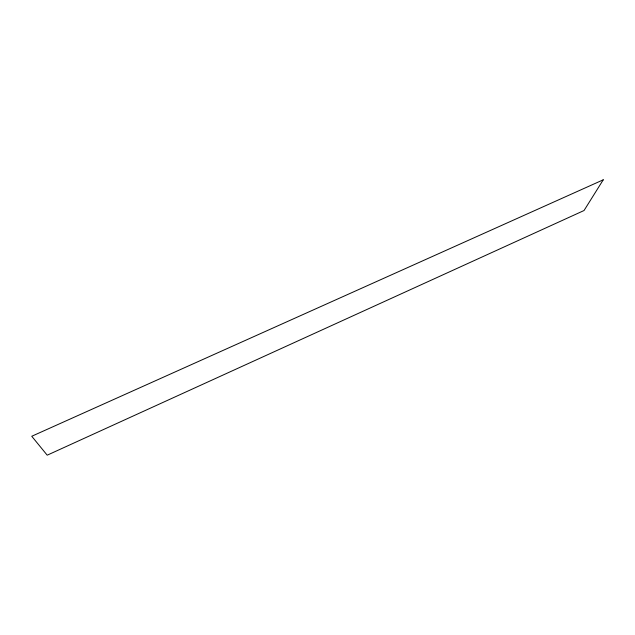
<?xml version="1.0" encoding="UTF-8"?>
<svg xmlns="http://www.w3.org/2000/svg" width="635" height="635" viewBox="0 0 635 635"><rect width="100%" height="100%" fill="white"/><g stroke="black" fill="none" stroke-linecap="round" stroke-linejoin="round"><path stroke-width="0.95" d="M603.25 179.816L584.033 210.526L47.204 455.184L31.75 436.261L603.25 179.816"/></g></svg>
